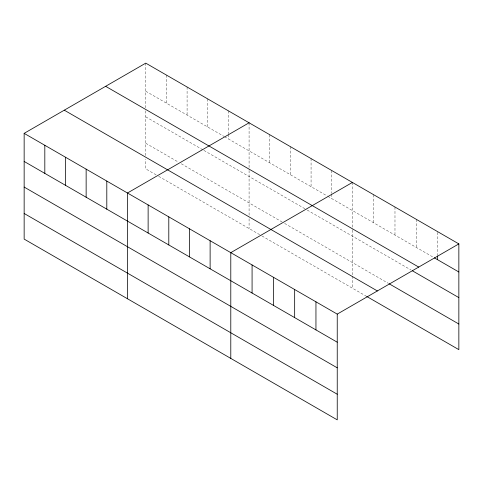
<?xml version="1.0" encoding="UTF-8"?>
<svg xmlns="http://www.w3.org/2000/svg" width="483" height="483" viewBox="0 0 483 483"><rect width="100%" height="100%" fill="white"/><g stroke="black" fill="none" stroke-linecap="round" stroke-linejoin="round"><path stroke-width="0.36" stroke-dasharray="2.42 1.81" d="M145.763 91.227L223.895 136.339M224.541 136.713L327.214 195.989M327.86 196.364L433.046 257.089M145.763 116.856L203.234 150.038M203.88 150.406L306.554 209.688M307.2 210.057L411.111 270.051M145.763 143.258L178.692 162.27M181.276 163.761L282.012 221.92M284.596 223.412L388.531 283.418M156.094 174.852L145.763 168.887L145.763 159.088M158.678 176.343L261.351 235.619M261.997 235.994L365.951 296.007M437.562 232.347L437.562 255.259M416.268 219.318L416.268 247.405M394.979 207.026L394.979 235.112M373.691 194.734L373.691 222.82M352.403 182.441L352.403 229.371M352.403 230.125L352.403 275.376M352.403 276.125L352.403 288.188M331.736 170.511L331.736 193.423M331.736 194.166L331.736 198.598M311.07 158.581L311.07 186.667M290.41 146.651L290.41 174.737M269.743 134.721L269.743 162.807M249.083 122.791L249.083 169.72M249.083 170.475L249.083 215.726M249.083 218.739L249.083 228.537M228.417 110.861L228.417 133.773M228.417 134.516L228.417 138.947M207.75 98.93L207.75 127.017M187.09 87L187.09 115.087M166.424 75.07L166.424 103.157M145.763 63.14L145.763 107.812M145.763 110.824L145.763 156.069"/><path stroke-width="0.72" d="M337.237 367.829L337.237 314.113L24.15 133.356L24.15 239.097L337.237 419.86L337.237 367.829L24.15 187.066M366.591 296.381L458.85 349.644L458.85 243.903L145.763 63.14L24.15 133.356M249.083 122.791L127.47 193.007L127.47 298.748M352.403 182.441L230.789 252.657L230.789 358.398M337.237 314.113L458.85 243.903M434.332 257.831L458.85 271.989M105.632 86.312L418.719 267.075M412.397 270.8L458.85 297.613M389.171 283.793L458.85 324.021M64.281 110.184L377.368 290.947M24.15 161.443L337.237 342.199M24.15 213.468L337.237 394.231M437.562 256.002L437.562 259.697M315.948 301.821L315.948 329.907M294.66 289.528L294.66 317.615M273.366 277.242L273.366 305.322M252.078 264.95L252.078 293.036M210.123 240.727L210.123 268.814M189.463 228.797L189.463 256.884M168.796 216.867L168.796 244.953M148.13 204.937L148.13 233.023M106.803 181.077L106.803 209.163M86.143 169.147L86.143 197.233M65.477 157.216L65.477 185.303M44.816 145.286L44.816 173.373"/></g></svg>
